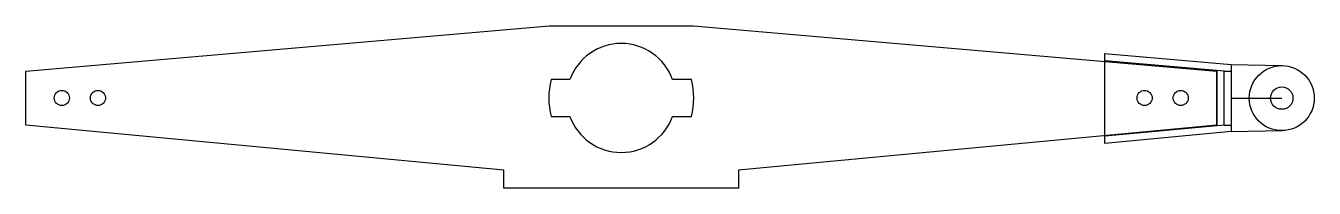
# Model space of a CAD drawing. Header units: millimetres. Extents: x -165 to 192, y -25 to 20.
import ezdxf

# ---------------------------------------------------------------- set-up
doc = ezdxf.new("R2010")
doc.units = ezdxf.units.MM
doc.layers.get('0').update_dxf_attribs({"linetype": 'CONTINUOUS'})

msp = doc.modelspace()

# ---------------------------------------------------------------- linework, layer by layer
for p, q in [((167, 7.42), (134, 10.28)), ((165, -7.55), (165, 7.44)), ((165, -7.55), (165, 7.44)), ((167, -7.51), (167, 7.42)), ((167, 7.42), (169, 7.42)), ((169, 9.25), (183.19, 8.96)), ((169, -0.04), (183, -0.04)), ((167, -7.51), (134, -10.61)), ((167, -7.51), (169, -7.51)), ((169, -9.33), (183.19, -9.04))]:
    msp.add_line(p, q)
for points in [[(-32.5, -25), (-32.5, -20), (-165, -7.55), (-165, 7.44), (-20, 20), (20, 20), (165, 7.44), (165, -7.55), (32.5, -20), (32.5, -25)], [(169, 9.25), (169, -9.33), (134, -12.62), (134, 12.29)]]:
    msp.add_lwpolyline(points, close=True)
msp.add_lwpolyline([(-14.21, 5.1), (-19.44, 5.1, 0.128976), (-19.44, -5.1), (-14.21, -5.1, 0.703598), (14.21, -5.1), (19.44, -5.1, 0.128976), (19.44, 5.1), (14.21, 5.1, 0.703598)], format="xyb", close=True)
for centre, radius in [((183, -0.04), 9), ((-155, 0), 2.1), ((-145, 0), 2.1), ((145, 0), 2.1), ((145, 0), 2.1), ((145, 0), 2.1), ((145, 0), 2.1), ((155, 0), 2.1), ((155, 0), 2.1), ((155, 0), 2.1), ((155, 0), 2.1), ((183, -0.04), 3.1)]:
    msp.add_circle(centre, radius)

doc.saveas('drawing.dxf')
